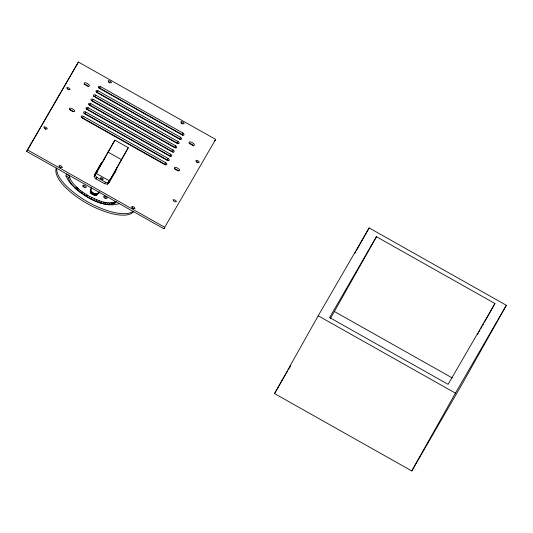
<?xml version="1.0" encoding="UTF-8"?>
<svg xmlns="http://www.w3.org/2000/svg" width="533" height="533" viewBox="0 0 533 533"><rect width="100%" height="100%" fill="white"/><g stroke="black" fill="none" stroke-linecap="round" stroke-linejoin="round"><path stroke-width="0.8" d="M99.724 192.24L96.093 195.504L92.482 194.505L91.076 193.452L90.197 191.967L91.223 187.469M90.197 191.967L91.549 188.222M215.632 139.413L163.871 228.764L26.65 151.399L78.404 62.048L215.632 139.413L214.792 140.905M78.404 62.048L26.65 151.399M83.375 116.301A3.011 1.139 29.3 0 0 81.236 116.294A3.011 1.139 29.3 0 0 82.322 118.119L164.657 164.537A3.011 1.139 29.3 0 0 166.802 164.537A3.011 1.139 29.3 0 0 165.71 162.718L83.375 116.301L82.535 117.793A3.011 1.139 29.3 0 0 81.156 117.493M85.833 112.057A3.011 1.139 29.3 0 0 83.694 112.057A3.011 1.139 29.3 0 0 84.78 113.875L167.115 160.293A3.011 1.139 29.3 0 0 169.254 160.293A3.011 1.139 29.3 0 0 168.168 158.474L85.833 112.057L84.994 113.556A3.011 1.139 29.3 0 0 84.021 113.289M88.291 107.813A3.011 1.139 29.3 0 0 86.153 107.813A3.011 1.139 29.3 0 0 87.239 109.631L169.574 156.049A3.011 1.139 29.3 0 0 171.713 156.056A3.011 1.139 29.3 0 0 170.627 154.237L88.291 107.813L87.452 109.312A3.011 1.139 29.3 0 0 86.073 109.012M90.75 103.575A3.011 1.139 29.3 0 0 88.611 103.575A3.011 1.139 29.3 0 0 89.697 105.394L172.032 151.812A3.011 1.139 29.3 0 0 174.171 151.812A3.011 1.139 29.3 0 0 173.085 149.993L90.75 103.575L89.91 105.068A3.011 1.139 29.3 0 0 88.938 104.808M93.208 99.331A3.011 1.139 29.3 0 0 91.07 99.331A3.011 1.139 29.3 0 0 92.156 101.15L174.491 147.568A3.011 1.139 29.3 0 0 176.63 147.568A3.011 1.139 29.3 0 0 175.544 145.749L93.208 99.331L92.369 100.83A3.011 1.139 29.3 0 0 91.396 100.564M95.667 95.094A3.011 1.139 29.3 0 0 93.528 95.087A3.011 1.139 29.3 0 0 94.614 96.906L176.949 143.33A3.011 1.139 29.3 0 0 179.088 143.33A3.011 1.139 29.3 0 0 178.002 141.512L95.667 95.094L94.827 96.586A3.011 1.139 29.3 0 0 93.442 96.286M98.125 90.85A3.011 1.139 29.3 0 0 95.987 90.85A3.011 1.139 29.3 0 0 97.073 92.669L179.408 139.086A3.011 1.139 29.3 0 0 181.546 139.086A3.011 1.139 29.3 0 0 180.46 137.267L98.125 90.85L97.286 92.349A3.011 1.139 29.3 0 0 96.313 92.082M98.358 87.805A3.011 1.139 29.3 0 1 99.744 88.105L100.584 86.606L182.919 133.03A3.011 1.139 29.3 0 1 184.005 134.849A3.011 1.139 29.3 0 1 181.866 134.842L99.531 88.425A3.011 1.139 29.3 0 1 98.445 86.606A3.011 1.139 29.3 0 1 100.584 86.606M75.679 188.582L74.054 186.943A30.394 11.486 29.3 0 1 68.717 178.602L69.443 176.476A1.945 0.733 29.3 0 0 67.591 174.857A1.945 0.733 29.3 0 0 65.992 175.004L66.132 175.783A34.285 12.952 29.3 0 0 72.155 185.191C84.087 196.037 102.136 208.749 118.939 203.713M99.118 202.46C104.102 203.912 109.991 205.751 114.888 203.106L115.728 201.607C106.993 205.312 97.346 200.088 89.471 196.364L88.631 197.856L79.477 191.86L77.492 190.234L78.331 188.735L74.893 185.444A30.394 11.486 29.3 0 1 69.556 177.103L69.443 176.476M79.477 191.86L80.316 190.368L76.725 187.27L75.886 188.769L77.492 190.234M81.602 193.452L82.442 191.96L80.316 190.368M94.148 176.623L94.987 175.124L96.879 177.402L105.441 182.226L108.386 182.679L107.546 184.178L104.595 183.718L96.04 178.895L94.148 176.623L114.881 140.126L128.28 147.674L116.354 168.928M83.854 194.998L84.694 193.499L82.442 191.96M103.355 160.666L114.881 140.126M95.387 175.004L97.186 171.793L96.133 173.611M103.449 160.553L104.008 159.554L95.074 175.264M96.04 178.895L96.879 177.402M86.206 196.47L87.046 194.971L84.694 193.499M90.284 192.4L91.036 190.468M90.583 192.906L91.423 191.407L91.123 190.901M91.076 193.452L91.916 191.953L91.423 191.407M91.723 193.992L92.562 192.5L91.916 191.953M92.482 194.505L93.322 193.006L92.562 192.5M93.302 194.945L94.141 193.446L96.933 194.005L99.464 191.76M89.251 198.183L91.103 199.142L91.942 197.65M94.128 195.278L94.967 193.785M94.901 195.498L95.74 193.999M95.574 195.571L96.413 194.072M96.093 195.504L96.933 194.005M94.428 198.822L93.588 200.315L96.073 201.361L98.518 202.267L99.358 200.774M96.426 195.298L97.266 193.799M104.595 183.718L105.441 182.226M96.073 201.361L96.913 199.868M128.28 147.674L109.438 180.86L96.04 173.305M108.266 183.105L110.424 179.261L110.204 178.568M115.268 172.012L115.828 171.013M100.904 203.026L101.743 201.527M103.202 203.626L104.042 202.127M105.387 204.059L106.227 202.567M107.433 204.332L108.272 202.833M109.318 204.425L110.158 202.926M111.024 204.352L111.863 202.853M112.536 204.099L113.376 202.607M113.829 203.686L114.668 202.187M116.267 201.367L114.888 203.106M165.71 162.718L164.87 164.211A3.011 1.139 29.3 0 1 165.596 164.904M168.168 158.474L167.329 159.973A3.011 1.139 29.3 0 1 168.055 160.666M170.627 154.237L169.787 155.729A3.011 1.139 29.3 0 1 170.513 156.422M173.085 149.993L172.246 151.492A3.011 1.139 29.3 0 1 172.972 152.178M175.544 145.749L174.704 147.248A3.011 1.139 29.3 0 1 175.43 147.941M178.002 141.512L177.163 143.004A3.011 1.139 29.3 0 1 177.889 143.697M180.46 137.267L179.621 138.767A3.011 1.139 29.3 0 1 180.347 139.459M183.039 135.549A3.011 1.139 29.3 0 0 182.079 134.523L182.919 133.03M163.871 228.764L164.71 227.271L27.489 149.906M274.542 393.587L318.208 315.776L369.129 227.917L506.35 305.282L462.684 383.094L411.769 470.952L274.542 393.587L285.395 374.866M354.978 253.135L355.784 251.696M356.59 250.257L369.129 227.917M330.32 318.687L376.451 236.712L494.95 303.517L484.45 322.225M477.588 334.451L478.394 333.012M479.207 331.573L480.013 330.134M480.819 328.694L482.032 326.542M482.838 325.103L483.644 323.664M411.769 470.952L455.435 393.141L506.35 305.282M94.608 174.711L101.736 162.412L94.561 174.844M107.546 184.178L110.424 179.261M117.413 167.109L108.472 182.819M108.932 182.946L116.107 170.513M286.228 373.426L287.48 371.268M288.313 369.822L290.818 365.505M376.451 236.712L329.607 317.541L448.106 384.346L494.95 303.517M108.659 181.24L109.372 181.08M91.103 199.142L92.969 200.022M93.322 193.006L94.141 193.446M99.744 88.105L182.079 134.523M107.966 152.058L121.364 159.614M334.464 311.532L452.237 377.93M318.208 315.776L455.435 393.141M87.046 194.971L89.471 196.364M76.092 188.962L74.247 187.283M174.744 168.868A2.965 1.119 29.3 0 1 178.395 170.926M69.81 109.711A2.965 1.119 29.3 0 1 73.461 111.77M170.293 155.896A3.011 1.139 29.3 0 1 169.787 155.729L87.452 109.312A3.011 1.139 29.3 0 1 87.052 108.965M172.752 151.652A3.011 1.139 29.3 0 1 172.246 151.492L89.91 105.068A3.011 1.139 29.3 0 1 89.511 104.728M165.377 164.377A3.011 1.139 29.3 0 1 164.87 164.211L82.535 117.793A3.011 1.139 29.3 0 1 82.135 117.447M84.027 84.227A2.965 1.119 29.3 0 1 88.505 86.752M188.962 143.39A2.965 1.119 29.3 0 1 193.439 145.915M167.835 160.133A3.011 1.139 29.3 0 1 167.329 159.973L84.994 113.556A3.011 1.139 29.3 0 1 84.594 113.209M180.127 138.926A3.011 1.139 29.3 0 1 179.621 138.767L97.286 92.349A3.011 1.139 29.3 0 1 96.886 92.002M177.669 143.17A3.011 1.139 29.3 0 1 177.163 143.004L94.827 96.586A3.011 1.139 29.3 0 1 94.428 96.24M175.21 147.414A3.011 1.139 29.3 0 1 174.704 147.248L92.369 100.83A3.011 1.139 29.3 0 1 91.969 100.484M132.697 211.681A44.479 16.803 29.3 0 1 87.625 201.814A44.479 16.803 29.3 0 1 56.698 168.568M133.55 211.728A44.479 16.803 29.3 0 1 86.786 203.313A44.479 16.803 29.3 0 1 56.331 167.922M65.759 176.09A1.945 0.733 29.3 0 1 67.551 176.789A1.945 0.733 29.3 0 1 68.604 177.969M82.808 186.71A1.945 0.733 29.3 0 1 83.195 186.803M83.841 187.056A1.945 0.733 29.3 0 1 84.267 187.29M104.102 197.69A1.945 0.733 29.3 0 1 104.748 197.956M105.174 198.196A1.945 0.733 29.3 0 1 105.734 198.616M45.085 128.833A1.852 0.7 29.3 0 1 45.845 129.372M196.204 161.885A1.852 0.7 29.3 0 1 197.057 162.265M197.463 162.518A1.852 0.7 29.3 0 1 197.823 162.798M181.12 123.236A1.852 0.7 29.3 0 1 181.546 123.396M181.973 123.616A1.852 0.7 29.3 0 1 182.379 123.869M67.911 89.451A1.852 0.7 29.3 0 1 68.311 89.704M108.899 82.442A1.852 0.7 29.3 0 1 109.731 82.915M132.384 208.223A1.852 0.7 29.3 0 1 133.223 208.696M60.169 167.482A1.852 0.7 29.3 0 1 60.575 167.742M83.648 185.211L83.468 185.198A1.945 0.733 29.3 0 0 83.934 186.803A1.945 0.733 29.3 0 0 86.313 187.056A1.945 0.733 29.3 0 0 83.648 185.211M104.168 197.197A1.945 0.733 29.3 0 0 107.093 198.203A1.945 0.733 29.3 0 0 105.014 196.217A1.945 0.733 29.3 0 0 104.168 197.197M100.93 178.662A1.559 0.586 29.3 0 0 103.215 179.368A1.559 0.586 29.3 0 0 101.437 177.775A1.559 0.586 29.3 0 0 100.93 178.662M59.543 166.662A1.852 0.7 29.3 0 0 62.268 167.502A1.852 0.7 29.3 0 0 60.156 165.616A1.852 0.7 29.3 0 0 59.543 166.662M108.705 81.835A1.852 0.7 29.3 0 0 111.43 82.675A1.852 0.7 29.3 0 0 109.312 80.783A1.852 0.7 29.3 0 0 108.705 81.835M44.459 128.013A1.852 0.7 29.3 0 0 47.184 128.853A1.852 0.7 29.3 0 0 45.072 126.961A1.852 0.7 29.3 0 0 44.459 128.013M181.353 122.79A1.852 0.7 29.3 0 0 184.078 123.636A1.852 0.7 29.3 0 0 181.96 121.744A1.852 0.7 29.3 0 0 181.353 122.79M196.437 161.439A1.852 0.7 29.3 0 0 199.162 162.285A1.852 0.7 29.3 0 0 197.043 160.393A1.852 0.7 29.3 0 0 196.437 161.439M67.285 88.631A1.852 0.7 29.3 0 0 70.01 89.471A1.852 0.7 29.3 0 0 67.891 87.579A1.852 0.7 29.3 0 0 67.285 88.631M173.611 200.828A1.852 0.7 29.3 0 0 176.336 201.667A1.852 0.7 29.3 0 0 174.218 199.775A1.852 0.7 29.3 0 0 173.611 200.828M132.191 207.617A1.852 0.7 29.3 0 0 134.916 208.463A1.852 0.7 29.3 0 0 132.797 206.571A1.852 0.7 29.3 0 0 132.191 207.617M189.981 143.75A2.965 1.119 29.3 0 0 194.345 145.096A2.965 1.119 29.3 0 0 190.954 142.071A2.965 1.119 29.3 0 0 189.981 143.75M175.237 169.201A2.965 1.119 29.3 0 0 179.594 170.547A2.965 1.119 29.3 0 0 176.21 167.522A2.965 1.119 29.3 0 0 175.237 169.201M70.296 110.038A2.965 1.119 29.3 0 0 74.66 111.384A2.965 1.119 29.3 0 0 71.269 108.359A2.965 1.119 29.3 0 0 70.296 110.038M85.047 84.594A2.965 1.119 29.3 0 0 89.411 85.933A2.965 1.119 29.3 0 0 86.02 82.908A2.965 1.119 29.3 0 0 85.047 84.594"/></g></svg>
